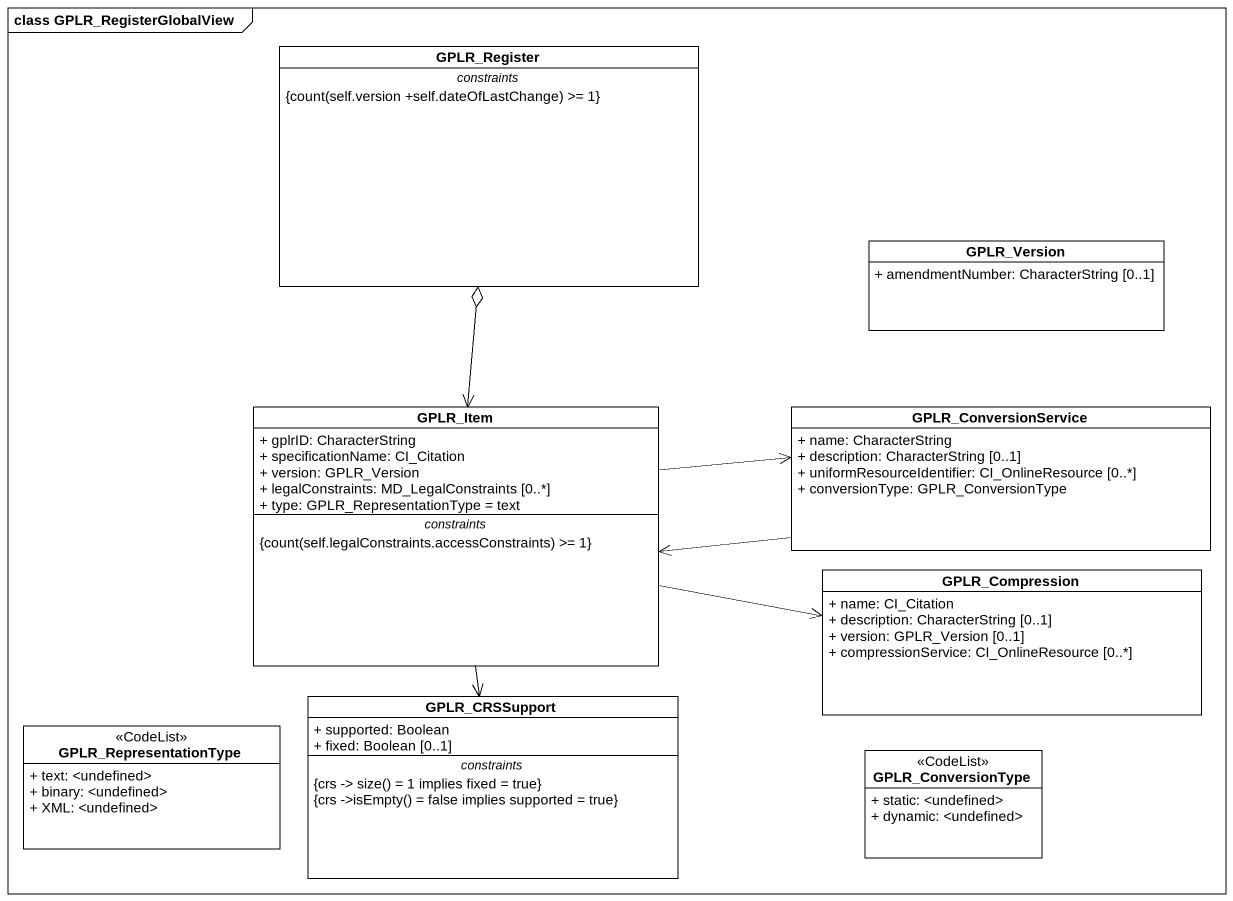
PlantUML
@startuml
mainframe class GPLR_RegisterGlobalView
hide circle
hide empty members
skinparam classAttributeIconSize 0
class GPLR_Register #FFFFFF {
  -- constraints --
  {field} {count(self.version +self.dateOfLastChange) >= 1}
}
class GPLR_Version #FFFFFF {
  + amendmentNumber: CharacterString [0..1]
}
class GPLR_Item #FFFFFF {
  + gplrID: CharacterString
  + specificationName: CI_Citation
  + version: GPLR_Version
  + legalConstraints: MD_LegalConstraints [0..*]
  + type: GPLR_RepresentationType = text
  -- constraints --
  {field} {count(self.legalConstraints.accessConstraints) >= 1}
}
class GPLR_ConversionService #FFFFFF {
  + name: CharacterString
  + description: CharacterString [0..1]
  + uniformResourceIdentifier: CI_OnlineResource [0..*]
  + conversionType: GPLR_ConversionType
}
class GPLR_Compression #FFFFFF {
  + name: CI_Citation
  + description: CharacterString [0..1]
  + version: GPLR_Version [0..1]
  + compressionService: CI_OnlineResource [0..*]
}
class GPLR_CRSSupport #FFFFFF {
  + supported: Boolean
  + fixed: Boolean [0..1]
  -- constraints --
  {field} {crs -> size() = 1 implies fixed = true}
  {field} {crs ->isEmpty() = false implies supported = true}
}
class GPLR_RepresentationType <<CodeList>> #FFFFFF {
  + text: <undefined>
  + binary: <undefined>
  + XML: <undefined>
}
class GPLR_ConversionType <<CodeList>> #FFFFFF {
  + static: <undefined>
  + dynamic: <undefined>
}
GPLR_Item <-up-o GPLR_Register
GPLR_Item -right-> GPLR_ConversionService
GPLR_Item -right-> GPLR_Compression
GPLR_Item --> GPLR_CRSSupport
GPLR_ConversionService -left-> GPLR_Item
@enduml
